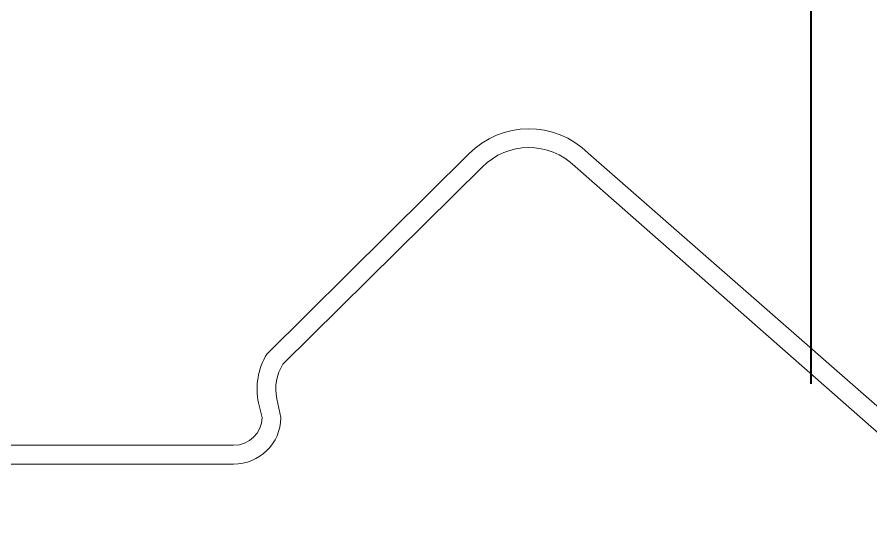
# Model space of a CAD drawing. Header units: millimetres. Extents: x 539 to 842, y -453 to -96.
# Drawn here: x 820.07 to 829.16, y -366.85 to -361.49 of the extents above; entities that cross this region are included whole.
import ezdxf

# ---------------------------------------------------------------- set-up
doc = ezdxf.new("R2010")
doc.units = ezdxf.units.MM
doc.header["$LTSCALE"] = 0.1
doc.layers.add('00-Pluvial', color=40, linetype='Continuous')
doc.layers.add('CORDON H NUEVO', color=251, linetype='Continuous', lineweight=5)

msp = doc.modelspace()

# ---------------------------------------------------------------- linework, layer by layer
at = {"layer": '00-Pluvial', "lineweight": 40}
msp.add_lwpolyline([(828.5188, -358.581), (828.5188, -365.3954)], dxfattribs=at)
at = {"layer": 'CORDON H NUEVO', "lineweight": 5}
for p, q in [((822.7295, -365.0783), (824.8774, -362.9488)), ((826.1502, -362.9398), (830.436, -366.6922)), ((822.8996, -365.1835), (825.0198, -363.0892)), ((826.0097, -363.0822), (830.2957, -366.8519)), ((822.8786, -365.7524), (822.8365, -365.5531)), ((822.6786, -365.7505), (822.6411, -365.5959)), ((818.8948, -366.0475), (822.3757, -366.0476)), ((818.8948, -366.0475), (822.3757, -366.0476)), ((818.8929, -366.2475), (822.3738, -366.2476))]:
    msp.add_line(p, q, dxfattribs=at)
for centre, radius, start, end in [((825.5183, -363.5807), 0.9, 45.40515, 135.40515), ((825.5183, -363.5807), 0.7, 45.40515, 135.40515), ((823.3249, -365.4463), 0.7, 148.28506, 192.33573), ((823.3249, -365.4463), 0.5, 148.28506, 192.33573), ((822.3786, -365.7476), 0.5, 269.45582, 359.45582), ((822.3786, -365.7476), 0.3, 269.45582, 359.45582)]:
    msp.add_arc(centre, radius, start, end, dxfattribs=at)

doc.saveas('drawing.dxf')
